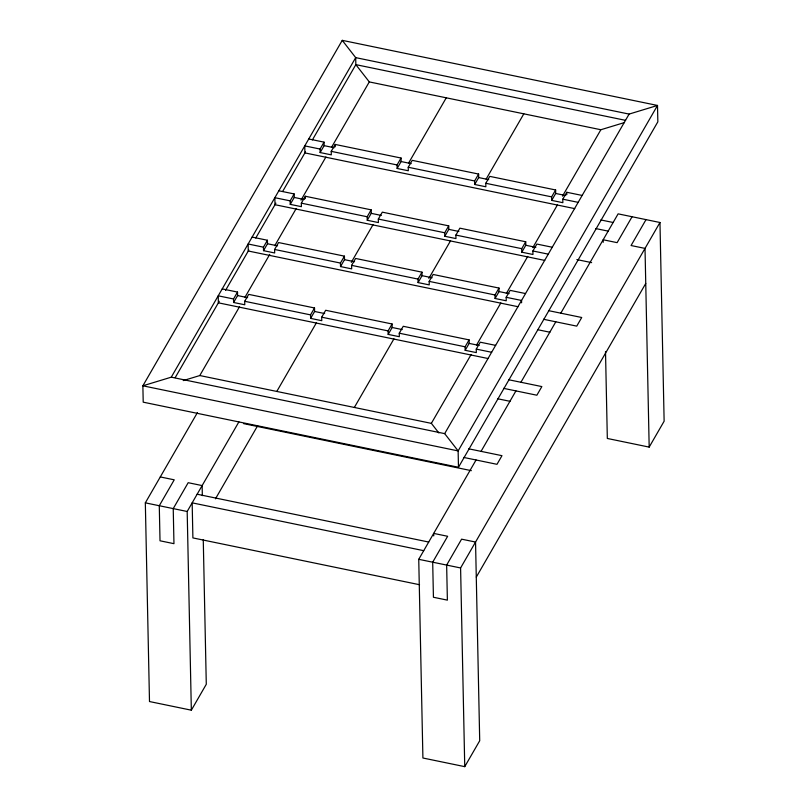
<?xml version="1.0" encoding="UTF-8"?>
<svg xmlns="http://www.w3.org/2000/svg" width="807" height="807" viewBox="0 0 807 807"><rect width="100%" height="100%" fill="white"/><g stroke="black" fill="none" stroke-linecap="round" stroke-linejoin="round"><path stroke-width="1.21" d="M342.249 40.35L142.869 385.807L143.212 402.168L458.477 467.273L657.846 121.817L657.503 105.455L342.249 40.35L355.695 57.63L355.837 64.641L312.41 139.893M171.266 377.172L444.677 433.631L458.134 450.911L142.869 385.807L171.266 377.172L355.695 57.63L629.107 114.09L657.503 105.455L458.134 450.911L458.477 467.273M175.19 377.646L219.252 301.304M225.546 290.389L248.838 250.039M255.758 238.045L275.903 203.142M282.823 191.148L305.49 151.887M495.619 345.366L480.246 342.198L476.261 349.108L476.332 352.609L465.175 350.309L469.16 343.399L469.089 339.888L403.248 326.29L399.263 333.2L399.334 336.711L388.177 334.401L392.162 327.491L392.091 323.99L325.685 310.271L321.7 317.181L321.771 320.692L310.614 318.382L314.599 311.472L314.528 307.971L248.687 294.373L244.692 301.283L244.773 304.784L233.606 302.484L233.536 298.973L237.52 292.063L222.207 288.906M525.528 293.556L510.155 290.379L506.171 297.289L506.241 300.789L495.084 298.489L499.069 291.579L498.998 288.069L433.157 274.471L429.163 281.381L429.243 284.891L418.076 282.581L422.071 275.671L421.99 272.171L355.594 258.452L351.61 265.362L351.681 268.872L340.524 266.572L344.508 259.662L344.438 256.152L278.586 242.554L274.602 249.464L274.673 252.974L263.516 250.664L263.445 247.164L267.43 240.254L252.117 237.087M552.26 247.245L536.877 244.067L532.892 250.977L532.963 254.487L521.806 252.177L525.791 245.267L525.72 241.767L459.879 228.169L455.894 235.079L455.965 238.579L444.808 236.28L448.793 229.37L448.722 225.859L382.316 212.15L378.332 219.06L378.402 222.571L367.246 220.261L371.23 213.351L371.159 209.85L305.318 196.252L301.334 203.162L301.404 206.663L290.248 204.363L290.167 200.852L294.162 193.942L278.849 190.785M582.15 195.445L566.776 192.268L562.792 199.178L562.862 202.688L551.706 200.378L555.69 193.468L555.62 189.968L489.778 176.37L485.784 183.28L485.864 186.78L474.698 184.48L478.692 177.57L478.612 174.06L412.216 160.351L408.231 167.261L408.302 170.761L397.145 168.461L401.129 161.551L401.059 158.041L335.218 144.443L331.223 151.353L331.304 154.863L320.137 152.553L320.066 149.053L324.051 142.143L308.738 138.975M233.606 302.484L237.601 295.574L237.52 292.063M263.516 250.664L267.5 243.754L267.43 240.254M290.248 204.363L294.232 197.453L294.162 193.942M320.137 152.553L324.132 145.653L324.051 142.143M239.508 306.781L199.783 375.537L431.382 423.372L438.857 432.966M244.995 297.208L269.75 254.387M274.784 245.651L296.209 208.539M301.001 200.176L325.917 157.002M331.485 147.409L369.293 81.91L355.837 64.641L625.556 120.344M203.263 539.661L206.289 684.275L191.34 710.19L149.497 701.545L145.331 502.852L197.453 412.538M191.34 710.19L187.184 511.487L238.892 421.89M310.614 318.382L310.544 314.881L314.528 307.971M340.524 266.572L340.443 263.062L344.438 256.152M367.246 220.261L367.175 216.76L371.159 209.85M397.145 168.461L397.064 164.951L401.059 158.041M276.791 391.445L316.374 322.861M351.277 262.386L373.016 224.709M408.564 163.135L446.261 97.808M215.469 498.817L257.675 425.672M388.177 334.401L388.096 330.9L392.091 323.99M418.076 282.581L418.006 279.081L421.99 272.171M444.808 236.28L444.728 232.769L448.722 225.859M474.698 184.48L474.627 180.97L478.612 174.06M354.344 407.464L393.937 338.869M428.83 278.405L450.578 240.728M486.117 179.144L523.824 113.827M465.175 350.309L465.104 346.798L469.089 339.888M495.084 298.489L495.004 294.979L498.998 288.069M521.806 252.177L521.736 248.677L525.72 241.767M551.706 200.378L551.625 196.878L555.62 189.968M431.352 423.362L471.076 354.606M476.564 345.033L500.854 302.928M506.352 293.476L527.768 256.364M532.812 247.628L557.486 204.817M562.489 196.141L600.852 129.735L624.517 122.543M444.677 433.631L629.107 114.09M433.752 535.919L433.692 533.407L447.643 536.282L432.693 562.197L433.43 597.261L447.381 600.136L446.644 565.071L461.594 539.167L475.545 542.042L479.711 740.745L464.751 766.65L422.908 758.005L418.742 559.312L476.059 459.99M481.053 451.355L515.935 390.901M520.929 382.266L555.811 321.811M560.794 313.177L618.122 213.855L659.965 222.5L664.131 421.193L649.181 447.108L607.328 438.463L605.512 351.691M632.073 216.74L617.113 242.645L603.172 239.77L603.222 242.282M646.024 219.615L631.064 245.53L645.015 248.405L649.181 447.108M464.751 766.65L460.595 567.957L659.965 222.5M476.281 577.106L645.751 283.469M183.25 380.591L199.813 375.548M369.263 81.91L600.852 129.735M324.132 145.653L334.169 147.721M401.129 161.551L411.177 163.629M478.692 177.57L488.729 179.638M555.69 193.468L565.737 195.546M320.066 149.053L304.753 145.885L304.905 152.906L574.766 208.63M331.223 151.353L397.064 164.951M408.231 167.261L474.627 180.97M485.784 183.28L551.625 196.878M562.792 199.178L578.165 202.355M600.822 219.948L613.138 222.49M595.838 228.583L608.155 231.125M294.232 197.453L304.269 199.521M371.23 213.351L381.277 215.429M448.793 229.37L458.84 231.448M525.791 245.267L535.838 247.345M576.864 259.582L591.642 262.628M290.167 200.852L274.854 197.695L275.005 204.706L544.725 260.409M301.334 203.162L367.175 216.76M378.332 219.06L444.728 232.769M455.894 235.079L521.736 248.677M532.892 250.977L548.266 254.155M267.5 243.754L277.547 245.832M344.508 259.662L354.555 261.73M422.071 275.671L432.108 277.749M499.069 291.579L509.116 293.647M263.445 247.164L248.132 243.996L248.274 251.007L517.993 306.71M274.602 249.464L340.443 263.062M351.61 265.362L418.006 279.081M429.163 281.381L495.004 294.979M506.171 297.289L521.544 300.456L521.594 302.796M548.467 310.624L581.726 317.494L576.743 326.129L543.484 319.269M537.573 329.68L549.89 332.222M237.601 295.574L247.638 297.652M314.599 311.472L324.646 313.55M392.162 327.491L402.199 329.569M469.16 343.399L479.207 345.467M233.536 298.973L218.223 295.816L218.374 302.827L488.084 358.53M244.692 301.283L310.544 314.881M321.7 317.181L388.096 330.9M399.263 333.2L465.104 346.798M476.261 349.108L491.634 352.276M508.592 379.724L541.85 386.583L536.867 395.218L503.608 388.359M497.697 398.769L510.014 401.311M468.716 448.813L501.974 455.673L496.991 464.318L463.732 457.448M243.522 423.604L471.369 470.663M160.28 476.937L174.231 479.822L159.282 505.727L160.018 540.791L173.959 543.676L173.233 508.612L188.182 482.697L202.133 485.582L202.345 495.639M197.15 494.217L428.709 542.042M423.725 550.677L192.167 502.852L192.893 537.916L419.539 584.722M145.331 502.852L187.184 511.487M418.742 559.312L460.595 567.957M566.776 192.268L566.827 194.608M335.218 144.443L335.258 146.783M305.318 196.252L305.369 198.583"/></g></svg>
